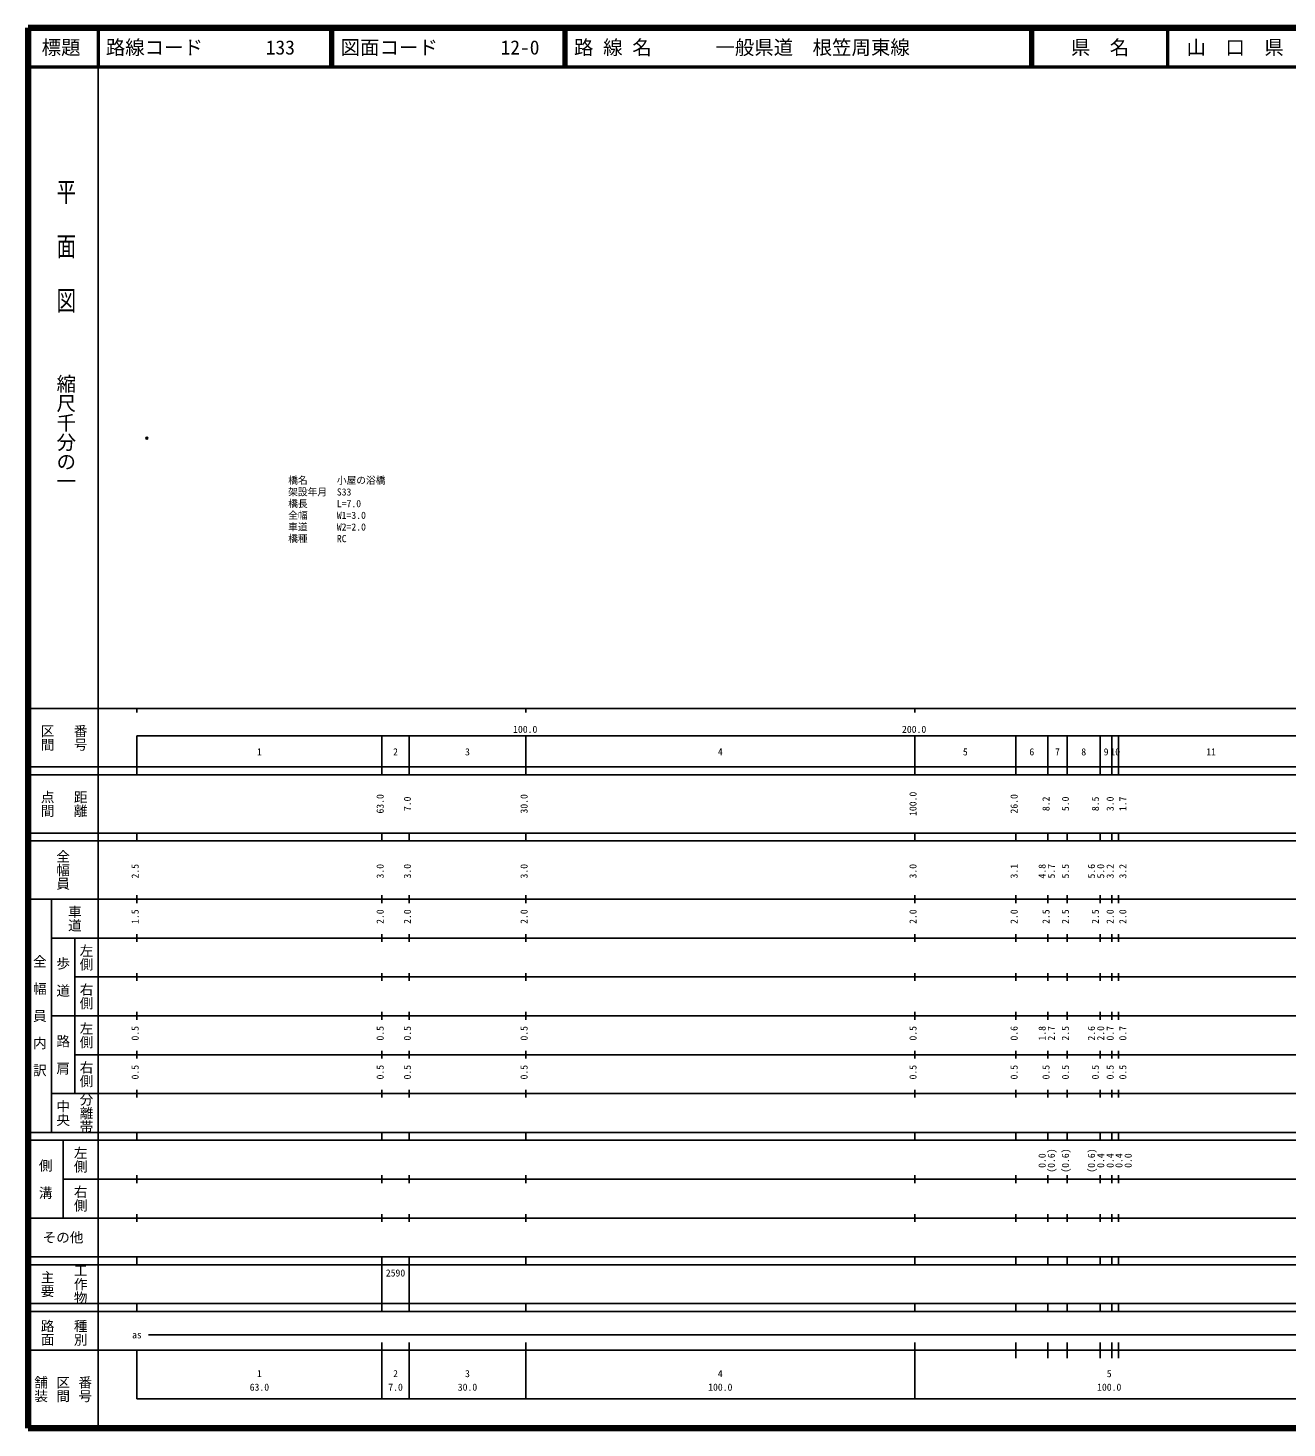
# Model space of a CAD drawing. Units: millimetres on the paper. Extents: x 40 to 680, y 20 to 380.
# Drawn here: x 40 to 363.7, y 20 to 380 of the extents above; entities that cross this region are included whole.
import ezdxf
from ezdxf.enums import TextEntityAlignment as Align

# ---------------------------------------------------------------- set-up
doc = ezdxf.new("R2010")
doc.units = ezdxf.units.MM
doc.header["$PDMODE"] = 32
doc.header["$PDSIZE"] = 0.5
for name, color, linetype in [('M-OTRS', 6, 'Continuous'), ('M-STR-HTXT', 7, 'Continuous'), ('M-TTL-TXT', 7, 'Continuous')]:
    doc.layers.add(name, color=color, linetype=linetype)
for name, color, linetype, lineweight in [('M-TTL', 2, 'Continuous', 140), ('M-TTL-BAND', 7, 'Continuous', 25), ('M-TTL-LINE', 7, 'Continuous', 50)]:
    doc.layers.add(name, color=color, linetype=linetype, lineweight=lineweight)
doc.styles.add('@ＭＳ ゴシック', font='')
doc.styles.add('ＭＳ ゴシック', font='')
doc.styles.get('@ＭＳ ゴシック').set_extended_font_data('@MS Gothic')
doc.styles.get('ＭＳ ゴシック').set_extended_font_data('MS Gothic')

msp = doc.modelspace()

# ---------------------------------------------------------------- linework, layer by layer
at = {"layer": 'M-OTRS'}
msp.add_point((70.578, 274.529), dxfattribs=at)
at = {"layer": 'M-TTL'}
for p, q in [((40, 380), (40, 20)), ((680, 380), (40, 380)), ((40, 20), (680, 20))]:
    msp.add_line(p, q, dxfattribs=at)
at = {"layer": 'M-TTL-BAND'}
for p, q in [((58, 370), (58, 20)), ((40, 205), (579, 205)), ((68, 205), (68, 204)), ((168, 205), (168, 204)), ((268, 205), (268, 204)), ((68, 198), (579, 198)), ((68, 198), (68, 188)), ((131, 188), (131, 198)), ((138, 188), (138, 198)), ((168, 188), (168, 198)), ((268, 188), (268, 198)), ((294, 188), (294, 198)), ((302.2, 188), (302.2, 198)), ((307.2, 188), (307.2, 198)), ((315.7, 188), (315.7, 198)), ((318.7, 188), (318.7, 198)), ((320.4, 188), (320.4, 198)), ((40, 190), (579, 190)), ((40, 188), (579, 188)), ((40, 173), (579, 173)), ((68, 171), (68, 173)), ((131, 171), (131, 173)), ((138, 171), (138, 173)), ((168, 171), (168, 173)), ((268, 171), (268, 173)), ((294, 171), (294, 173)), ((302.2, 171), (302.2, 173)), ((307.2, 171), (307.2, 173)), ((315.7, 171), (315.7, 173)), ((318.7, 171), (318.7, 173)), ((320.4, 171), (320.4, 173)), ((40, 171), (579, 171)), ((40, 156), (579, 156)), ((46, 96), (46, 156)), ((68, 155), (68, 157)), ((131, 155), (131, 157)), ((138, 155), (138, 157)), ((168, 155), (168, 157)), ((268, 155), (268, 157)), ((294, 155), (294, 157)), ((302.2, 155), (302.2, 157)), ((307.2, 155), (307.2, 157)), ((315.7, 155), (315.7, 157)), ((318.7, 155), (318.7, 157)), ((320.4, 155), (320.4, 157)), ((46, 146), (579, 146)), ((52, 146), (52, 106)), ((68, 145), (68, 147)), ((131, 145), (131, 147)), ((138, 145), (138, 147)), ((168, 145), (168, 147)), ((268, 145), (268, 147)), ((294, 145), (294, 147)), ((302.2, 145), (302.2, 147)), ((307.2, 145), (307.2, 147)), ((315.7, 145), (315.7, 147)), ((318.7, 145), (318.7, 147)), ((320.4, 145), (320.4, 147)), ((68, 135), (68, 137)), ((131, 135), (131, 137)), ((138, 135), (138, 137)), ((168, 135), (168, 137)), ((268, 135), (268, 137)), ((294, 135), (294, 137)), ((302.2, 135), (302.2, 137)), ((307.2, 135), (307.2, 137)), ((315.7, 135), (315.7, 137)), ((318.7, 135), (318.7, 137)), ((320.4, 135), (320.4, 137)), ((52, 136), (579, 136)), ((46, 126), (579, 126)), ((68, 125), (68, 127)), ((131, 125), (131, 127)), ((138, 125), (138, 127)), ((168, 125), (168, 127)), ((268, 125), (268, 127)), ((294, 125), (294, 127)), ((302.2, 125), (302.2, 127)), ((307.2, 125), (307.2, 127)), ((315.7, 125), (315.7, 127)), ((318.7, 125), (318.7, 127)), ((320.4, 125), (320.4, 127)), ((52, 116), (579, 116)), ((68, 115), (68, 117)), ((131, 115), (131, 117)), ((138, 115), (138, 117)), ((168, 115), (168, 117)), ((268, 115), (268, 117)), ((294, 115), (294, 117)), ((302.2, 115), (302.2, 117)), ((307.2, 115), (307.2, 117)), ((315.7, 115), (315.7, 117)), ((318.7, 115), (318.7, 117)), ((320.4, 115), (320.4, 117)), ((46, 106), (579, 106)), ((68, 105), (68, 107)), ((131, 105), (131, 107)), ((138, 105), (138, 107)), ((168, 105), (168, 107)), ((268, 105), (268, 107)), ((294, 105), (294, 107)), ((302.2, 105), (302.2, 107)), ((307.2, 105), (307.2, 107)), ((315.7, 105), (315.7, 107)), ((318.7, 105), (318.7, 107)), ((320.4, 105), (320.4, 107)), ((40, 96), (579, 96)), ((40, 94), (579, 94)), ((49, 94), (49, 74)), ((68, 94), (68, 96)), ((131, 94), (131, 96)), ((138, 94), (138, 96)), ((168, 94), (168, 96)), ((268, 94), (268, 96)), ((294, 94), (294, 96)), ((302.2, 94), (302.2, 96)), ((307.2, 94), (307.2, 96)), ((315.7, 94), (315.7, 96)), ((318.7, 94), (318.7, 96)), ((320.4, 94), (320.4, 96)), ((49, 84), (579, 84)), ((68, 83), (68, 85)), ((131, 83), (131, 85)), ((138, 83), (138, 85)), ((168, 83), (168, 85)), ((268, 83), (268, 85)), ((294, 83), (294, 85)), ((302.2, 83), (302.2, 85)), ((307.2, 83), (307.2, 85)), ((315.7, 83), (315.7, 85)), ((318.7, 83), (318.7, 85)), ((320.4, 83), (320.4, 85)), ((40, 74), (579, 74)), ((68, 73), (68, 75)), ((131, 73), (131, 75)), ((138, 73), (138, 75)), ((168, 73), (168, 75)), ((268, 73), (268, 75)), ((294, 73), (294, 75)), ((302.2, 73), (302.2, 75)), ((307.2, 73), (307.2, 75)), ((315.7, 73), (315.7, 75)), ((318.7, 73), (318.7, 75)), ((320.4, 73), (320.4, 75)), ((40, 64), (579, 64)), ((40, 62), (579, 62)), ((68, 62), (68, 64)), ((131, 62), (131, 64)), ((131, 52), (131, 62)), ((138, 62), (138, 64)), ((138, 52), (138, 62)), ((168, 62), (168, 64)), ((268, 62), (268, 64)), ((294, 62), (294, 64)), ((302.2, 62), (302.2, 64)), ((307.2, 62), (307.2, 64)), ((315.7, 62), (315.7, 64)), ((318.7, 62), (318.7, 64)), ((320.4, 62), (320.4, 64)), ((40, 52), (579, 52)), ((68, 50), (68, 52)), ((131, 50), (131, 52)), ((138, 50), (138, 52)), ((168, 50), (168, 52)), ((268, 50), (268, 52)), ((294, 50), (294, 52)), ((302.2, 50), (302.2, 52)), ((307.2, 50), (307.2, 52)), ((315.7, 50), (315.7, 52)), ((318.7, 50), (318.7, 52)), ((320.4, 50), (320.4, 52)), ((40, 50), (579, 50)), ((71, 44), (565, 44)), ((40, 40), (579, 40)), ((68, 40), (68, 27.5)), ((131, 27.5), (131, 42)), ((138, 27.5), (138, 42)), ((168, 27.5), (168, 42)), ((268, 27.5), (268, 42)), ((294, 38), (294, 42)), ((302.2, 38), (302.2, 42)), ((307.2, 38), (307.2, 42)), ((315.7, 38), (315.7, 42)), ((318.7, 38), (318.7, 42)), ((320.4, 38), (320.4, 42)), ((68, 27.5), (579, 27.5))]:
    msp.add_line(p, q, dxfattribs=at)
at = {"layer": 'M-TTL-LINE'}
for p, q in [((58, 380), (58, 370)), ((117.75, 380), (117.75, 370)), ((118.25, 380), (118.25, 370)), ((177.75, 380), (177.75, 370)), ((178.25, 380), (178.25, 370)), ((297.75, 380), (297.75, 370)), ((298.25, 380), (298.25, 370)), ((333, 380), (333, 370)), ((40, 370), (680, 370))]:
    msp.add_line(p, q, dxfattribs=at)

# ---------------------------------------------------------------- texts
at = {"layer": 'M-STR-HTXT', "style": 'ＭＳ ゴシック'}
for s, p in [('橋名\u3000\u3000\u3000小屋の浴橋', (106.904, 262.228)), ('架設年月\u3000S33', (106.904, 259.228)), ('橋長\u3000\u3000\u3000L=7.0', (106.904, 256.228)), ('全幅\u3000\u3000\u3000W1=3.0', (106.904, 253.228)), ('車道\u3000\u3000\u3000W2=2.0', (106.904, 250.228)), ('橋種\u3000\u3000\u3000RC', (106.904, 247.228))]:
    msp.add_text(s, height=1.833, dxfattribs=at).set_placement(p, align=Align.BOTTOM_LEFT)
at = {"layer": 'M-TTL-BAND', "style": '@ＭＳ ゴシック', "width": 1.4}
msp.add_text('平  面  図', height=3.666, rotation=270, dxfattribs=at).set_placement((49.777, 306.475), align=Align.MIDDLE_RIGHT)
at = {"layer": 'M-TTL-BAND', "style": '@ＭＳ ゴシック'}
msp.add_text('縮尺千分の一', height=3.666, rotation=270, dxfattribs=at).set_placement((49.777, 261.03), align=Align.MIDDLE_RIGHT)
for s, p in [('区間', (45, 197.5)), ('番号', (53.5, 197.5)), ('点間', (45, 180.5)), ('距離', (53.5, 180.5)), ('全幅員', (49, 163.5)), ('車道', (52, 151)), ('左側', (55, 141)), ('全\u3000幅\u3000員\u3000内\u3000訳', (43, 126)), ('歩\u3000道', (49, 136)), ('右側', (55, 131)), ('左側', (55, 121)), ('路\u3000肩', (49, 116)), ('右側', (55, 111)), ('分離帯', (55, 101)), ('中央', (49, 101)), ('左側', (53.5, 89)), ('側\u3000溝', (44.5, 84)), ('右側', (53.5, 79)), ('工作物', (53.5, 57)), ('主要', (45, 57)), ('路面', (45, 44.5)), ('種別', (53.5, 44.5)), ('舗装', (43.333, 30)), ('区間', (49, 30)), ('番号', (54.667, 30))]:
    msp.add_text(s, height=2.566, rotation=270, dxfattribs=at).set_placement(p, align=Align.MIDDLE_CENTER)
at = {"layer": 'M-TTL-BAND', "style": 'ＭＳ ゴシック'}
for s, p in [('100.0', (167.844, 198.195)), ('200.0', (267.844, 198.195)), ('1', (99.5, 192.405)), ('2', (134.5, 192.405)), ('3', (153, 192.405)), ('4', (218, 192.405)), ('5', (281, 192.405)), ('6', (298.1, 192.405)), ('7', (304.7, 192.405)), ('8', (311.45, 192.405)), ('9', (317.2, 192.405)), ('10', (319.55, 192.405)), ('11', (344.2, 192.405)), ('as', (68, 42.5)), ('1', (99.5, 32.523)), ('2', (134.5, 32.523)), ('3', (153, 32.523)), ('4', (218, 32.523)), ('5', (318, 32.523)), ('63.0', (99.5, 29.033)), ('7.0', (134.5, 29.033)), ('30.0', (153, 29.033)), ('100.0', (218, 29.033)), ('100.0', (318, 29.033))]:
    msp.add_text(s, height=1.833, dxfattribs=at).set_placement(p, align=Align.BOTTOM_CENTER)
for s, p in [('63.0', (132, 180.5)), ('7.0', (139, 180.5)), ('30.0', (169, 180.5)), ('100.0', (269, 180.5)), ('26.0', (295, 180.5)), ('8.2', (303.2, 180.5)), ('5.0', (308.2, 180.5)), ('8.5', (315.889, 180.5)), ('3.0', (319.7, 180.5)), ('1.7', (322.957, 180.5)), ('2.5', (69, 163.174)), ('3.0', (132, 163.174)), ('3.0', (139, 163.174)), ('3.0', (169, 163.174)), ('3.0', (269, 163.174)), ('3.1', (295, 163.174)), ('4.8', (302.2, 163.174)), ('5.7', (304.57, 163.174)), ('5.5', (308.2, 163.174)), ('5.6', (314.889, 163.174)), ('5.0', (317.259, 163.174)), ('3.2', (319.7, 163.174)), ('3.2', (322.957, 163.174)), ('1.5', (69, 151.5)), ('2.0', (132, 151.5)), ('2.0', (139, 151.5)), ('2.0', (169, 151.5)), ('2.0', (269, 151.5)), ('2.0', (295, 151.5)), ('2.5', (303.2, 151.5)), ('2.5', (308.2, 151.5)), ('2.5', (315.889, 151.5)), ('2.0', (319.7, 151.5)), ('2.0', (322.957, 151.5)), ('0.5', (69, 121.5)), ('0.5', (132, 121.5)), ('0.5', (139, 121.5)), ('0.5', (169, 121.5)), ('0.5', (269, 121.5)), ('0.6', (295, 121.5)), ('1.8', (302.2, 121.5)), ('2.7', (304.57, 121.5)), ('2.5', (308.2, 121.5)), ('2.6', (314.889, 121.5)), ('2.0', (317.259, 121.5)), ('0.7', (319.7, 121.5)), ('0.7', (322.957, 121.5)), ('0.5', (69, 111.5)), ('0.5', (132, 111.5)), ('0.5', (139, 111.5)), ('0.5', (169, 111.5)), ('0.5', (269, 111.5)), ('0.5', (295, 111.5)), ('0.5', (303.2, 111.5)), ('0.5', (308.2, 111.5)), ('0.5', (315.889, 111.5)), ('0.5', (319.7, 111.5)), ('0.5', (322.957, 111.5)), ('0.0', (302.2, 88.764)), ('(0.6)', (304.57, 88.764)), ('(0.6)', (308.2, 88.764)), ('(0.6)', (314.889, 88.764)), ('0.4', (317.259, 88.764)), ('0.4', (319.7, 88.764)), ('0.4', (321.957, 88.764)), ('0.0', (324.327, 88.764))]:
    msp.add_text(s, height=1.833, rotation=90, dxfattribs=at).set_placement(p, align=Align.BOTTOM_CENTER)
msp.add_text('その他', height=2.566, dxfattribs=at).set_placement((49, 69), align=Align.MIDDLE_CENTER)
msp.add_text('2590', height=1.833, dxfattribs=at).set_placement((132, 58.405), align=Align.BOTTOM_LEFT)
at = {"layer": 'M-TTL-TXT', "style": 'ＭＳ ゴシック'}
for s, p in [('標題', (48.5, 375)), ('県\u3000名', (315.625, 375)), ('山\u3000口\u3000県', (350.375, 375))]:
    msp.add_text(s, height=3.666, dxfattribs=at).set_placement(p, align=Align.MIDDLE_CENTER)
for s, p in [('路線コード', (60, 375)), ('133', (101.142, 375)), ('図面コード', (120.38, 375)), ('12-0', (161.521, 375)), ('路 線 名', (180.38, 375)), ('一般県道\u3000根笠周東線', (216.734, 375))]:
    msp.add_text(s, height=3.666, dxfattribs=at).set_placement(p, align=Align.MIDDLE_LEFT)

doc.saveas('drawing.dxf')
